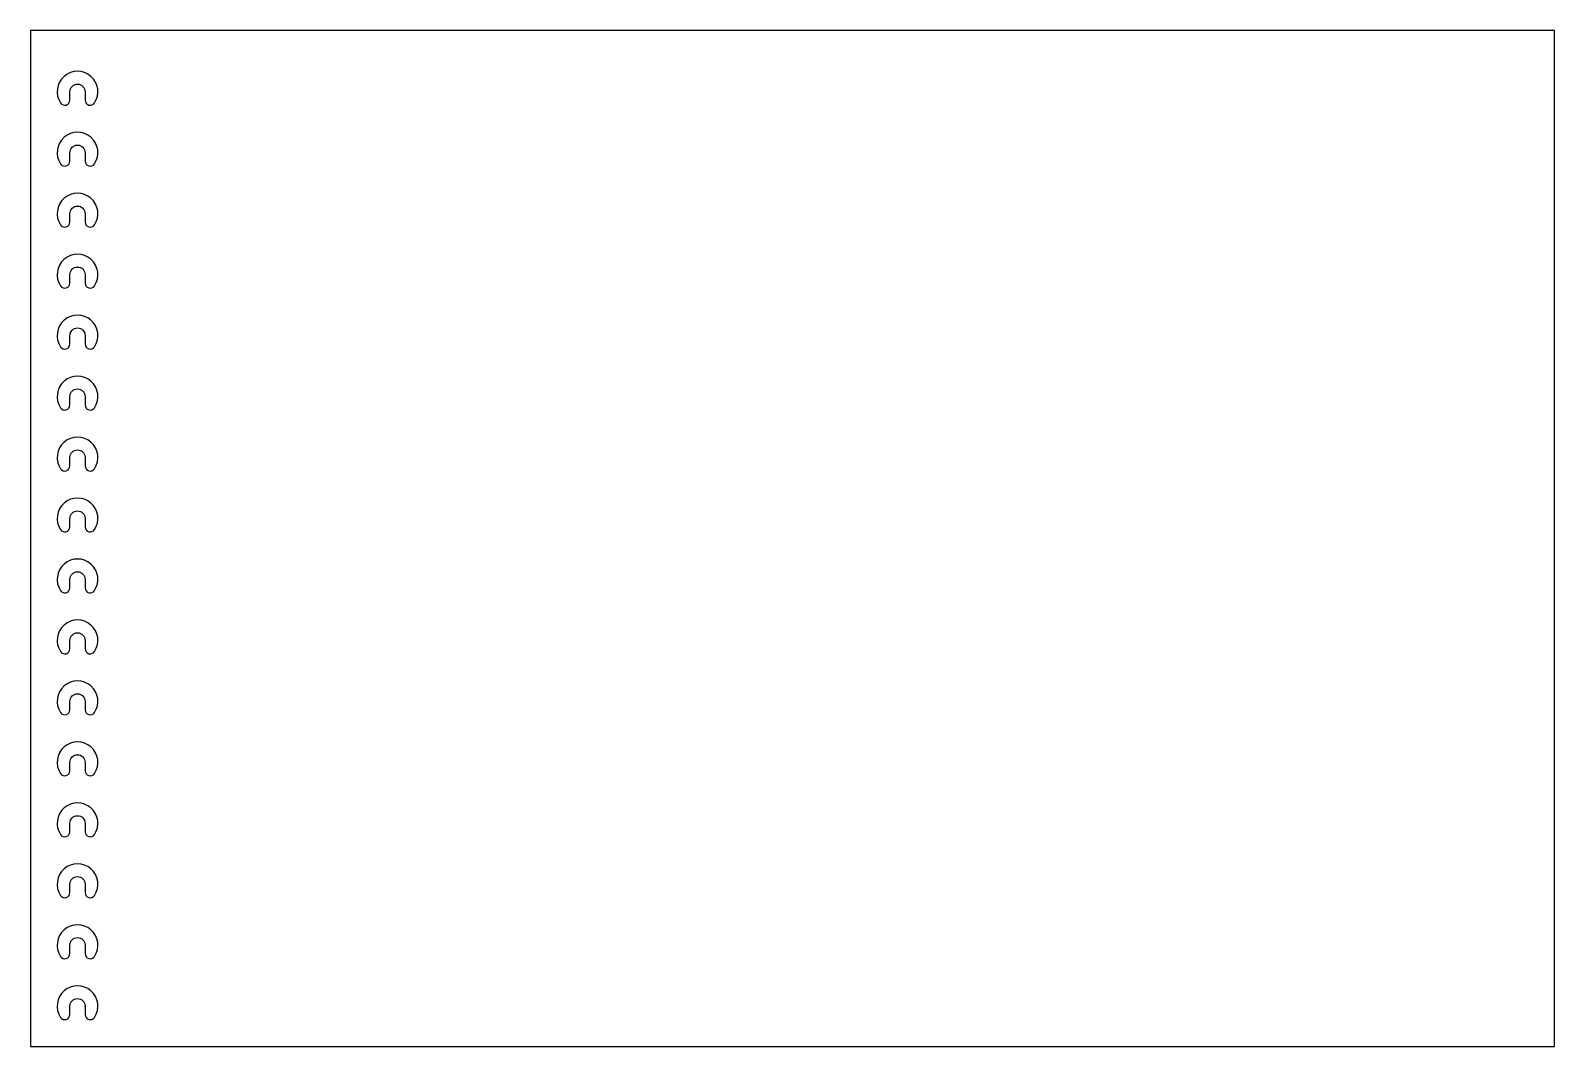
# Model space of a CAD drawing. Extents: x 0 to 150, y 0 to 100.
import ezdxf

# ---------------------------------------------------------------- set-up
doc = ezdxf.new("R2010")
doc.units = 0
doc.layers.add('PIEZOPOCKET-0_25', color=2, linetype='CONTINUOUS')

msp = doc.modelspace()

# ---------------------------------------------------------------- linework, layer by layer
at = {"layer": 'PIEZOPOCKET-0_25'}
msp.add_lwpolyline([(0, 0), (150, 0), (150, 100), (0, 100)], close=True, dxfattribs=at)
for points in [[(6.3, 92.87, 1.863325), (2.96, 92.87, 0.742955), (3.88, 93.14), (3.88, 93.97, -1), (5.38, 93.97), (5.38, 93.14, 0.742955)], [(6.3, 86.87, 1.863325), (2.96, 86.87, 0.742955), (3.88, 87.14), (3.88, 87.97, -1), (5.38, 87.97), (5.38, 87.14, 0.742955)], [(6.3, 80.87, 1.863325), (2.96, 80.87, 0.742955), (3.88, 81.14), (3.88, 81.97, -1), (5.38, 81.97), (5.38, 81.14, 0.742955)], [(6.3, 74.87, 1.863325), (2.96, 74.87, 0.742955), (3.88, 75.14), (3.88, 75.97, -1), (5.38, 75.97), (5.38, 75.14, 0.742955)], [(6.3, 68.87, 1.863325), (2.96, 68.87, 0.742955), (3.88, 69.14), (3.88, 69.97, -1), (5.38, 69.97), (5.38, 69.14, 0.742955)], [(6.3, 62.87, 1.863325), (2.96, 62.87, 0.742955), (3.88, 63.14), (3.88, 63.97, -1), (5.38, 63.97), (5.38, 63.14, 0.742955)], [(6.3, 56.87, 1.863325), (2.96, 56.87, 0.742955), (3.88, 57.14), (3.88, 57.97, -1), (5.38, 57.97), (5.38, 57.14, 0.742955)], [(6.3, 50.87, 1.863325), (2.96, 50.87, 0.742955), (3.88, 51.14), (3.88, 51.97, -1), (5.38, 51.97), (5.38, 51.14, 0.742955)], [(6.3, 44.87, 1.863325), (2.96, 44.87, 0.742955), (3.88, 45.14), (3.88, 45.97, -1), (5.38, 45.97), (5.38, 45.14, 0.742955)], [(6.3, 38.87, 1.863325), (2.96, 38.87, 0.742955), (3.88, 39.14), (3.88, 39.97, -1), (5.38, 39.97), (5.38, 39.14, 0.742955)], [(6.3, 32.87, 1.863325), (2.96, 32.87, 0.742955), (3.88, 33.14), (3.88, 33.97, -1), (5.38, 33.97), (5.38, 33.14, 0.742955)], [(6.3, 26.87, 1.863325), (2.96, 26.87, 0.742955), (3.88, 27.14), (3.88, 27.97, -1), (5.38, 27.97), (5.38, 27.14, 0.742955)], [(6.3, 20.87, 1.863325), (2.96, 20.87, 0.742955), (3.88, 21.14), (3.88, 21.97, -1), (5.38, 21.97), (5.38, 21.14, 0.742955)], [(6.3, 14.87, 1.863325), (2.96, 14.87, 0.742955), (3.88, 15.14), (3.88, 15.97, -1), (5.38, 15.97), (5.38, 15.14, 0.742955)], [(6.3, 8.87, 1.863325), (2.96, 8.87, 0.742955), (3.88, 9.14), (3.88, 9.97, -1), (5.38, 9.97), (5.38, 9.14, 0.742955)], [(6.3, 2.87, 1.863325), (2.96, 2.87, 0.742955), (3.88, 3.14), (3.88, 3.97, -1), (5.38, 3.97), (5.38, 3.14, 0.742955)]]:
    msp.add_lwpolyline(points, format="xyb", close=True, dxfattribs=at)

doc.saveas('drawing.dxf')
